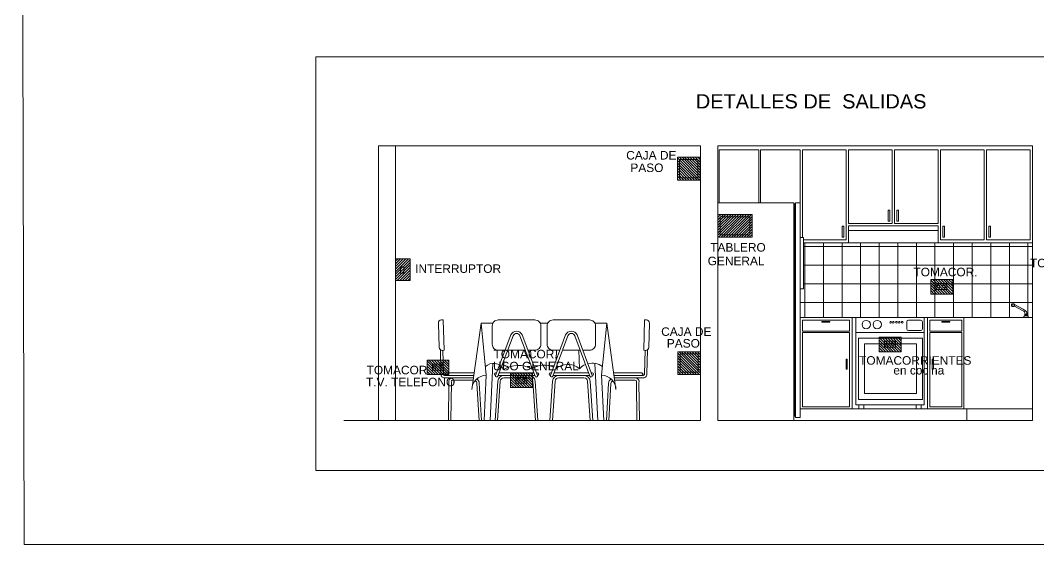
# Model space of a CAD drawing. Header units: inches. Extents: x 1693 to 10990, y 1878 to 5055.
# Drawn here: x 1869.6 to 1950.8, y 2248.8 to 2290.6 of the extents above; entities that cross this region are included whole.
import ezdxf
from ezdxf.enums import TextEntityAlignment as Align

# ---------------------------------------------------------------- set-up
doc = ezdxf.new("R2010")
doc.units = ezdxf.units.IN
for name, color, linetype, lineweight in [('ARTEFACTOS', 113, 'Continuous', 15), ('AUTOS', 2, 'Continuous', 20), ('IE-DIAGRAMA', 1, 'Continuous', 0), ('MUEBLES', 47, 'Continuous', 0)]:
    doc.layers.add(name, color=color, linetype=linetype, lineweight=lineweight)
doc.styles.add('REGULAR', font='swissl.ttf')
doc.styles.add('SWIS', font='swisse.ttf')

# ---------------------------------------------------------------- blocks, each defined once
blk = doc.blocks.new('comedor6-elev.lateral')
for p, q in [((-0.4663, 0.8), (-0.5425, 0.2529)), ((-0.4663, 0.8), (-0.4246, 0.3708)), ((-0.4663, 0.8), (-0.3697, 0.8)), ((0.0185, 0.8), (0.081, 0.8)), ((0.5657, 0.8), (0.4691, 0.8)), ((0.5657, 0.8), (0.524, 0.3708)), ((0.5657, 0.8), (0.642, 0.2529)), ((-0.2431, 0.4251), (-0.2383, 0.5765)), ((-0.0515, 0.4974), (-0.0538, 0.5765)), ((0.1559, 0.5104), (0.1604, 0.5765)), ((0.3479, 0.5765), (0.2022, 0.5765)), ((0.3693, 0.5765), (0.425, 0.5765)), ((0.3771, 0.5558), (0.3764, 0.5765)), ((-0.3697, 0.4687), (-0.3929, 0)), ((-0.0494, 0.4253), (-0.0497, 0.4359)), ((0.1499, 0.4221), (0.1512, 0.4412)), ((0.3813, 0.4189), (0.379, 0.494)), ((0.4691, 0.4687), (0.4923, 0)), ((-0.4246, 0.3708), (-0.443, 0)), ((-0.3263, 0.37), (-0.0249, 0.37)), ((0.4257, 0.37), (0.1243, 0.37)), ((0.524, 0.3708), (0.5424, 0)), ((-0.443, 0), (-0.3929, 0)), ((-0.3512, 0), (-0.3312, 0)), ((-0.02, 0), (0, 0)), ((0.0994, 0), (0.1195, 0)), ((0.4306, 0), (0.4506, 0)), ((0.4923, 0), (0.5424, 0))]:
    blk.add_line(p, q)
for points in [[(-0.772, 0.5765), (-0.787, 0.5761, -0.414214), (-0.8126, 0.6004), (-0.818, 0.8003, -0.414214), (-0.7937, 0.826), (-0.7787, 0.8264)], [(0.8714, 0.5765), (0.8864, 0.5761, 0.414214), (0.9121, 0.6004), (0.9174, 0.8003, 0.414214), (0.8931, 0.826), (0.8781, 0.8264)], [(-0.329, 0.3629), (-0.2037, 0.6953, -0.691666), (-0.1475, 0.6953), (-0.0222, 0.3629, 1), (-0.0035, 0.37), (-0.1288, 0.7023, 0.691666), (-0.2224, 0.7023), (-0.3477, 0.37, 1)], [(0.4284, 0.3629), (0.3031, 0.6953, 0.691666), (0.247, 0.6953), (0.1217, 0.3629, -1), (0.1029, 0.37), (0.2282, 0.7023, -0.691666), (0.3218, 0.7023), (0.4471, 0.37, -1)]]:
    blk.add_lwpolyline(points, format="xyb", close=True)
for points in [[(-0.3256, 0.5765, -0.414214), (-0.3756, 0.6265), (-0.3756, 0.7764, -0.414214), (-0.3256, 0.8264), (-0.0256, 0.8264, -0.414214), (0.0244, 0.7764), (0.0244, 0.6265, -0.414214), (-0.0256, 0.5765), (-0.0814, 0.5765, -0.414214)], [(0.425, 0.5765, 0.414214), (0.475, 0.6265), (0.475, 0.7764, 0.414214), (0.425, 0.8264), (0.125, 0.8264, 0.414214), (0.075, 0.7764), (0.075, 0.6265, 0.414214), (0.125, 0.5765), (0.1808, 0.5765, 0.414214)], [(-0.7012, 0.35), (-0.7675, 0.35, -0.472577), (-0.7969, 0.3857), (-0.8021, 0.5807)], [(-0.7012, 0.37), (-0.7675, 0.37, -0.524175), (-0.7768, 0.3834), (-0.782, 0.5762)], [(-0.2698, 0.5765), (-0.3256, 0.5765, -0.414214)], [(-0.1027, 0.5765), (-0.2485, 0.5765, -0.414214)], [(0.8006, 0.35), (0.867, 0.35, 0.472577), (0.8963, 0.3857), (0.9015, 0.5807)], [(0.8006, 0.37), (0.867, 0.37, 0.524175), (0.8762, 0.3834), (0.8814, 0.5762)], [(-0.3115, 0.466, 0.226889), (-0.4315, 0.4426)], [(-0.1982, 0.4504, 0.0842), (-0.2431, 0.4251, 0.107606), (-0.2925, 0.4597, 0.107606)], [(-0.0465, 0.4272, 0.004987), (-0.0494, 0.4253, 0.261447), (-0.1982, 0.4504)], [(0.0627, 0.4538, 0.133678), (-0.0288, 0.437, 0.133678)], [(0.3813, 0.4189, 0.272603), (0.1499, 0.4221, 0.133197), (0.0627, 0.4538)], [(0.3813, 0.4189, -0.485545), (0.531, 0.4426)], [(-0.5234, 0.39), (-0.7548, 0.39, 0.414214), (-0.7628, 0.382), (-0.7628, 0.378, 0.414214), (-0.7548, 0.37), (-0.5262, 0.37, 0.414214)], [(-0.5318, 0.33), (-0.7012, 0.33, 0.545574), (-0.7118, 0.3136), (-0.7155, 0), (-0.7355, 0), (-0.7318, 0.3105, -0.490358), (-0.7012, 0.35), (-0.529, 0.35, -0.354504)], [(-0.5024, 0.342, -0.230242), (-0.4818, 0.3054), (-0.4636, 0), (-0.4837, 0)], [(-0.3402, 0.39), (-0.3477, 0.39, 1), (-0.3477, 0.37)], [(-0.2796, 0.37, 0.394677), (-0.3295, 0.3234), (-0.3512, 0)], [(-0.02, -0.0013), (-0.0417, 0.322, 0.394677), (-0.0716, 0.35), (-0.2796, 0.35, 0.394677), (-0.3095, 0.322), (-0.3312, -0.0013)], [(-0.0324, 0.39), (-0.3188, 0.39, 1)], [(0, 0), (-0.0217, 0.3234, 0.394677), (-0.0716, 0.37, 0.394677)], [(-0.0035, 0.37, 1), (-0.0035, 0.39), (-0.0111, 0.39, 1)], [(0.1029, 0.37, -1), (0.1029, 0.39), (0.1105, 0.39, -1)], [(0.0994, 0), (0.1212, 0.3234, -0.394677), (0.1711, 0.37, -0.394677)], [(0.1194, -0.0013), (0.1411, 0.322, -0.394677), (0.1711, 0.35), (0.379, 0.35, -0.394677), (0.4089, 0.322), (0.4307, -0.0013)], [(0.1319, 0.39), (0.4182, 0.39, -1)], [(0.379, 0.37, -0.394677), (0.4289, 0.3234), (0.4506, 0)], [(0.4396, 0.39), (0.4471, 0.39, -1), (0.4471, 0.37)], [(0.6018, 0.342, 0.230242), (0.5812, 0.3054), (0.563, 0), (0.5831, 0)], [(0.6228, 0.39), (0.8542, 0.39, -0.414214), (0.8622, 0.382), (0.8622, 0.378, -0.414214), (0.8542, 0.37), (0.6256, 0.37, -0.414214)], [(0.6312, 0.33), (0.8006, 0.33, -0.545574), (0.8112, 0.3136), (0.8149, 0), (0.8349, 0), (0.8312, 0.3105, 0.490358), (0.8006, 0.35), (0.6284, 0.35, 0.354504)], [(-0.4837, 0), (-0.5018, 0.3042, 0.261255), (-0.5166, 0.3272)], [(0.5831, 0), (0.6012, 0.3042, -0.261255), (0.616, 0.3272)]]:
    blk.add_lwpolyline(points, format="xyb")
for centre, start, end in [((-0.4255, 0.2537), 89.53356, 180.40156), ((0.5249, 0.2537), 359.59844, 90.46644)]:
    blk.add_arc(centre, 0.117, start, end)
blk = doc.blocks.new('COCINA FRONTAL')
for p, q in [((-0.2995, 0.7654), (0.2995, 0.7654)), ((-0.2995, 0), (-0.2995, 0.7654)), ((-0.2828, 0.6659), (-0.2828, 0.7256)), ((-0.2667, 0.7417), (-0.1628, 0.7417)), ((-0.1467, 0.7256), (-0.1467, 0.6659)), ((0.2995, 0.7654), (0.2995, 0)), ((-0.2995, 0.6338), (0.2995, 0.6338)), ((-0.1628, 0.6498), (-0.2667, 0.6498)), ((-0.2827, 0.5851), (0.2763, 0.5851)), ((-0.2827, 0.0471), (-0.2827, 0.5851)), ((0.2763, 0.5851), (0.2763, 0.0471)), ((-0.2306, 0.0992), (-0.2306, 0.5331)), ((-0.2306, 0.5331), (0.2242, 0.5331)), ((0.2242, 0.5331), (0.2242, 0.0992)), ((0.2242, 0.0992), (-0.2306, 0.0992)), ((-0.2995, 0), (0.2995, 0)), ((0.2763, 0.0471), (-0.2827, 0.0471)), ((-0.2736, 0), (-0.2736, -0.0346)), ((-0.2273, -0.0346), (-0.2273, 0)), ((0.2273, -0.0346), (0.2273, 0)), ((0.2736, 0), (0.2736, -0.0346)), ((-0.2736, -0.0346), (-0.2273, -0.0346)), ((0.2736, -0.0346), (0.2273, -0.0346))]:
    blk.add_line(p, q)
for centre, radius in [((-0.1071, 0.723), 0.00745), ((-0.0811, 0.723), 0.00745), ((-0.0563, 0.723), 0.00745), ((-0.0291, 0.723), 0.00745), ((-0.0056, 0.723), 0.00745), ((-0.0056, 0.723), 0.00745), ((0.1108, 0.702), 0.0371), ((0.2073, 0.702), 0.0371)]:
    blk.add_circle(centre, radius)
for centre, start, end in [((-0.2667, 0.7256), 90, 180), ((-0.1628, 0.7256), 0, 90), ((-0.2667, 0.6659), 180, 270), ((-0.1628, 0.6659), 270, 0)]:
    blk.add_arc(centre, 0.0161, start, end)
blk = doc.blocks.new('LLAVE COCINA')
at = {"linetype": 'Continuous'}
for p, q in [((0.154, 0.144), (0.154, 0.158)), ((0.025, 0), (-0.025, 0)), ((0, 0.035), (0, 0.018))]:
    blk.add_line(p, q, dxfattribs=at)
for points in [[(0.135, 0.151), (0.033, 0.096, 0.256334), (-0.019, 0.018, 0.253595)], [(0.135, 0.131), (0.041, 0.081, 0.350166), (0.013, 0.037, 0.350166)], [(-0.025, 0), (-0.025, 0.012, -0.414214), (-0.02, 0.018), (0, 0.018)], [(0.009, 0.037), (0.015, 0.037), (0.012, 0.018), (0.008, 0.039, 0.264623), (-0.008, 0.039), (-0.012, 0.018), (-0.015, 0.037), (-0.009, 0.037)], [(0.025, 0), (0.025, 0.012, 0.414214), (0.02, 0.018), (0, 0.018)], [(0.014, 0.031, 0.085988), (0.02, 0.018)]]:
    blk.add_lwpolyline(points, format="xyb", dxfattribs=at)
blk.add_lwpolyline([(0.135, 0.151), (0.135, 0.131), (0.172, 0.131), (0.172, 0.151, 0.382541)], format="xyb", close=True, dxfattribs=at)
blk.add_lwpolyline([(0.141, 0.131), (0.141, 0.127), (0.166, 0.127), (0.166, 0.131)], dxfattribs=at)

msp = doc.modelspace()

# ---------------------------------------------------------------- hatches: boundary and pattern name
at = {"layer": 'ARTEFACTOS', "ltscale": 0.015}
h = msp.add_hatch(dxfattribs=at)
h.set_pattern_fill('LINE', color=256, scale=0.046763, angle=135, style=0)
h.set_pattern_definition([(135, (-2508.31808, 1965.65395), (-0.1049864344, -0.1049864344), [])])
h.paths.add_polyline_path([(1922.178, 2279.542), (1923.64, 2279.542), (1923.64, 2278.081), (1922.178, 2278.081)], flags=0)
h.paths.add_polyline_path([(1921.996, 2279.725), (1923.822, 2279.725), (1923.822, 2277.898), (1921.996, 2277.898)])
h.paths.add_polyline_path([(1922.178, 2279.542), (1922.178, 2278.081), (1923.64, 2278.081), (1923.64, 2279.542)], flags=16)
at = {"layer": 'ARTEFACTOS', "linetype": 'Continuous'}
h = msp.add_hatch(dxfattribs=at)
h.set_pattern_fill('LINE', color=256, scale=0.045667, angle=45, style=0)
h.set_pattern_definition([(45, (-2500.16531, 1943.38439), (-0.102525815, 0.102525815), [])])
h.paths.add_polyline_path([(1925.415, 2274.976), (1927.789, 2274.976), (1927.789, 2273.514), (1925.415, 2273.514)], flags=16)
h.paths.add_polyline_path([(1925.232, 2275.158), (1927.972, 2275.158), (1927.972, 2273.332), (1925.232, 2273.332)])
h.paths.add_polyline_path([(1925.415, 2274.976), (1925.415, 2273.514), (1927.789, 2273.514), (1927.789, 2274.976)], flags=0)
at = {"layer": 'ARTEFACTOS', "ltscale": 0.015}
h = msp.add_hatch(dxfattribs=at)
h.set_pattern_fill('LINE', color=256, scale=0.046763, angle=45, style=0)
h.set_pattern_definition([(45, (234.18719, 853.23979), (-0.104986434, 0.104986434), [])])
h.paths.add_polyline_path([(1899.51, 2271.617), (1900.675, 2271.617), (1900.675, 2269.87), (1899.51, 2269.87)])
h = msp.add_hatch(dxfattribs=at)
h.set_pattern_fill('LINE', color=256, scale=0.046763, angle=135, style=0)
h.set_pattern_definition([(135, (3264.7531, 613.32101), (-0.104986434, -0.104986434), [])])
h.paths.add_polyline_path([(1943.968, 2269.968), (1943.968, 2268.804), (1942.222, 2268.804), (1942.222, 2269.968)])
h = msp.add_hatch(dxfattribs=at)
h.set_pattern_fill('LINE', color=256, scale=0.046763, angle=135, style=0)
h.set_pattern_definition([(135, (3268.86075, 608.7156), (-0.104986434, -0.104986434), [])])
h.paths.add_polyline_path([(1939.861, 2265.363), (1939.861, 2264.198), (1938.114, 2264.198), (1938.114, 2265.363)])
h = msp.add_hatch(dxfattribs=at)
h.set_pattern_fill('LINE', color=256, scale=0.046763, angle=135, style=0)
h.set_pattern_definition([(135, (-2508.34745, 1950.12815), (-0.1049864344, -0.1049864344), [])])
h.paths.add_polyline_path([(1922.208, 2264.017), (1923.669, 2264.017), (1923.669, 2262.555), (1922.208, 2262.555)], flags=0)
h.paths.add_polyline_path([(1922.025, 2264.199), (1923.852, 2264.199), (1923.852, 2262.373), (1922.025, 2262.373)])
h.paths.add_polyline_path([(1922.208, 2264.017), (1922.208, 2262.555), (1923.669, 2262.555), (1923.669, 2264.017)], flags=16)
h = msp.add_hatch(dxfattribs=at)
h.set_pattern_fill('LINE', color=256, scale=0.046763, angle=135, style=0)
h.set_pattern_definition([(135, (3304.95278, 606.88891), (-0.104986434, -0.104986434), [])])
h.paths.add_polyline_path([(1903.769, 2263.536), (1903.769, 2262.372), (1902.022, 2262.372), (1902.022, 2263.536)])
h = msp.add_hatch(dxfattribs=at)
h.set_pattern_fill('LINE', color=256, scale=0.046763, angle=135, style=0)
h.set_pattern_definition([(135, (3311.61464, 605.8497), (-0.104986434, -0.104986434), [])])
h.paths.add_polyline_path([(1910.431, 2262.497), (1910.431, 2261.332), (1908.684, 2261.332), (1908.684, 2262.497)])
at = {"layer": 'MUEBLES'}
h = msp.add_hatch(dxfattribs=at)
h.set_pattern_fill('_USER', color=0, scale=1.484184, style=0, double=1, pattern_type=0)
h.set_pattern_definition([(0, (-4889.1447, -2638.5772), (0, 1.4841844), []), (90, (-4889.1447, -2638.5772), (-1.4841844, 9e-17), [])])
h.paths.add_polyline_path([(1932.072, 2272.876), (1950.339, 2272.876), (1950.339, 2267.852), (1950.339, 2266.938), (1950.005, 2266.938), (1950.005, 2267.059), (1949.959, 2267.059, 0.051574), (1949.934, 2267.194), (1949.934, 2267.193), (1949.907, 2267.193, 0.367237), (1949.756, 2267.193), (1949.729, 2267.193), (1949.735, 2267.147, -0.085988), (1949.694, 2267.059, 0.414214), (1949.658, 2267.023), (1949.658, 2266.938), (1944.859, 2266.938), (1941.701, 2266.939), (1941.701, 2266.939), (1936.23, 2266.939), (1936.23, 2266.939), (1931.798, 2266.939), (1931.798, 2269.204), (1932.072, 2269.204)])
h.paths.add_polyline_path([(1948.65, 2267.972), (1948.65, 2267.806), (1948.906, 2267.806), (1948.906, 2267.972, 0.382541)], flags=16)

# ---------------------------------------------------------------- linework, layer by layer
at = {"layer": 'ARTEFACTOS', "linetype": 'Continuous'}
for points in [[(1923.822, 2279.725), (1921.996, 2279.725), (1921.996, 2277.898), (1923.822, 2277.898)], [(1923.64, 2279.542), (1922.178, 2279.542), (1922.178, 2278.081), (1923.64, 2278.081)], [(1927.972, 2275.158), (1925.232, 2275.158), (1925.232, 2273.332), (1927.972, 2273.332)], [(1927.789, 2274.976), (1925.415, 2274.976), (1925.415, 2273.514), (1927.789, 2273.514)], [(1899.51, 2269.87), (1899.51, 2271.617), (1900.675, 2271.617), (1900.675, 2269.87)], [(1900.172, 2270.985), (1899.9, 2270.985), (1899.9, 2270.47), (1900.172, 2270.47)], [(1943.968, 2268.804), (1942.222, 2268.804), (1942.222, 2269.968), (1943.968, 2269.968)], [(1943.51, 2269.637), (1942.642, 2269.637), (1942.642, 2269.161), (1943.51, 2269.161)], [(1939.861, 2264.198), (1938.114, 2264.198), (1938.114, 2265.363), (1939.861, 2265.363)], [(1939.402, 2265.031), (1938.535, 2265.031), (1938.535, 2264.556), (1939.402, 2264.556)], [(1923.852, 2264.199), (1922.025, 2264.199), (1922.025, 2262.373), (1923.852, 2262.373)], [(1903.769, 2262.372), (1902.022, 2262.372), (1902.022, 2263.536), (1903.769, 2263.536)], [(1923.669, 2264.017), (1922.208, 2264.017), (1922.208, 2262.555), (1923.669, 2262.555)], [(1903.31, 2263.205), (1902.443, 2263.205), (1902.443, 2262.729), (1903.31, 2262.729)], [(1910.431, 2261.332), (1908.684, 2261.332), (1908.684, 2262.497), (1910.431, 2262.497)], [(1909.972, 2262.165), (1909.104, 2262.165), (1909.104, 2261.69), (1909.972, 2261.69)]]:
    msp.add_lwpolyline(points, close=True, dxfattribs=at)
for centre, radius in [((1942.831, 2269.411), 0.113), ((1943.272, 2269.411), 0.118), ((1938.724, 2264.805), 0.113), ((1939.164, 2264.805), 0.118), ((1902.632, 2262.979), 0.113), ((1903.072, 2262.979), 0.118), ((1909.294, 2261.94), 0.113), ((1909.734, 2261.94), 0.118)]:
    msp.add_circle(centre, radius, dxfattribs=at)
at = {"layer": 'IE-DIAGRAMA', "linetype": 'Continuous'}
for points in [[(1869.563, 2360.961), (1869.878, 2248.804), (1993.247, 2248.804), (1992.932, 2360.961)], [(1893.141, 2287.729), (1893.141, 2254.712), (1970.176, 2254.712), (1970.176, 2287.729)]]:
    msp.add_lwpolyline(points, close=True, dxfattribs=at)
at = {"layer": 'MUEBLES', "color": 0}
for p, q in [((1923.852, 2280.638), (1898.14, 2280.638)), ((1898.14, 2280.638), (1898.14, 2258.718)), ((1899.51, 2280.638), (1899.51, 2258.718)), ((1923.852, 2280.638), (1923.852, 2258.718)), ((1925.222, 2280.638), (1925.222, 2258.718)), ((1950.339, 2280.638), (1925.222, 2280.638)), ((1950.339, 2280.638), (1950.339, 2267.852)), ((1923.852, 2258.719), (1923.852, 2276.073)), ((1931.296, 2276.073), (1925.222, 2276.073)), ((1925.222, 2258.719), (1925.222, 2276.073)), ((1931.296, 2276.073), (1931.296, 2258.719)), ((1931.433, 2276.006), (1931.296, 2276.006)), ((1931.364, 2276.006), (1931.364, 2259.048)), ((1931.433, 2276.073), (1931.433, 2258.941)), ((1931.798, 2276.073), (1931.433, 2276.073)), ((1931.798, 2276.073), (1931.798, 2258.941)), ((1942.813, 2273.881), (1935.652, 2273.881)), ((1932.072, 2273.316), (1931.798, 2273.316)), ((1932.072, 2273.316), (1932.072, 2269.204)), ((1950.339, 2272.876), (1932.072, 2272.876)), ((1932.072, 2269.204), (1931.798, 2269.204)), ((1950.339, 2267.852), (1950.339, 2258.718)), ((1944.859, 2266.938), (1931.798, 2266.939)), ((1935.957, 2259.633), (1935.957, 2266.939)), ((1941.956, 2259.633), (1941.956, 2266.939)), ((1944.859, 2266.938), (1944.859, 2259.633)), ((1944.859, 2266.938), (1950.339, 2266.938)), ((1944.859, 2259.633), (1931.798, 2259.633)), ((1944.859, 2259.633), (1950.339, 2259.633)), ((1945.087, 2259.633), (1945.087, 2258.718)), ((1923.852, 2258.718), (1895.382, 2258.718)), ((1950.339, 2258.718), (1925.222, 2258.718)), ((1931.296, 2259.048), (1931.433, 2259.048)), ((1931.433, 2258.941), (1931.798, 2258.941))]:
    msp.add_line(p, q, dxfattribs=at)
at = {"layer": 'MUEBLES'}
msp.add_line((1925.222, 2258.719), (1931.296, 2258.719), dxfattribs=at)
at = {"layer": 'MUEBLES', "color": 0}
for points in [[(1925.328, 2276.073), (1925.328, 2280.308), (1928.487, 2280.308), (1928.487, 2276.073)], [(1928.639, 2276.073), (1928.639, 2280.308), (1931.798, 2280.308), (1931.798, 2276.073)], [(1932.072, 2273.138), (1935.47, 2273.138), (1935.47, 2280.308), (1931.981, 2280.308), (1931.981, 2273.316)]]:
    msp.add_lwpolyline(points, dxfattribs=at)
for points in [[(1935.652, 2274.429), (1939.141, 2274.429), (1939.141, 2280.308), (1935.652, 2280.308)], [(1939.324, 2274.429), (1942.813, 2274.429), (1942.813, 2280.308), (1939.324, 2280.308)], [(1942.996, 2273.138), (1946.484, 2273.138), (1946.484, 2280.308), (1942.996, 2280.308)], [(1946.667, 2273.138), (1950.156, 2273.138), (1950.156, 2280.308), (1946.667, 2280.308)], [(1938.949, 2274.621), (1938.827, 2274.621), (1938.827, 2275.499), (1938.949, 2275.499)], [(1939.517, 2274.621), (1939.639, 2274.621), (1939.639, 2275.499), (1939.517, 2275.499)], [(1935.277, 2273.33), (1935.155, 2273.33), (1935.155, 2274.208), (1935.277, 2274.208)], [(1942.813, 2272.876), (1942.813, 2274.246), (1935.652, 2274.246), (1935.652, 2272.876)], [(1943.188, 2273.33), (1943.31, 2273.33), (1943.31, 2274.208), (1943.188, 2274.208)], [(1946.86, 2273.33), (1946.982, 2273.33), (1946.982, 2274.208), (1946.86, 2274.208)], [(1931.98, 2266.717), (1935.73, 2266.717), (1935.73, 2265.838), (1931.98, 2265.838)], [(1934.177, 2266.618), (1933.538, 2266.618), (1933.538, 2266.554), (1934.177, 2266.554)], [(1944.691, 2266.717), (1942.157, 2266.717), (1942.157, 2265.838), (1944.691, 2265.838)], [(1943.104, 2266.618), (1943.744, 2266.618), (1943.744, 2266.554), (1943.104, 2266.554)], [(1935.73, 2265.724), (1931.982, 2265.724), (1931.982, 2259.809), (1935.73, 2259.809)], [(1942.157, 2265.724), (1944.688, 2265.724), (1944.688, 2259.809), (1942.157, 2259.809)], [(1935.546, 2262.799), (1935.455, 2262.799), (1935.455, 2263.599), (1935.546, 2263.599)]]:
    msp.add_lwpolyline(points, close=True, dxfattribs=at)
at = {"layer": 'MUEBLES'}
msp.add_lwpolyline([(1942.341, 2262.799), (1942.432, 2262.799), (1942.432, 2263.599), (1942.341, 2263.599)], close=True, dxfattribs=at)

# ---------------------------------------------------------------- block references
at = {"layer": 'MUEBLES', "color": 40, "true_color": 0xf8d731}
for name, p, xscale, yscale, zscale in [('LLAVE COCINA', (1949.831, 2266.938), -6.850081787311748, 6.850081787311748, 6.850081787311748), ('comedor6-elev.lateral', (1911.83, 2258.718), -9.704282532024974, 9.704282532024974, 9.704282532024974), ('COCINA FRONTAL', (1938.966, 2259.948), -9.133442383082327, 9.133442383082327, 9.133442383082327)]:
    msp.add_blockref(name, p, dxfattribs=dict(at, xscale=xscale, yscale=yscale, zscale=zscale))

# ---------------------------------------------------------------- texts
at = {"color": 40, "true_color": 0xf8d731, "style": 'REGULAR'}
for s, p in [('CAJA DE ', (1917.915, 2279.536)), ('PASO', (1918.248, 2278.538)), ('TABLERO', (1924.62, 2272.188)), ('GENERAL', (1924.418, 2271.102)), ('TOMACORRIENTES', (1950.139, 2270.934)), ('INTERRUPTOR', (1901.076, 2270.489)), ('TOMACOR. ', (1940.84, 2270.219)), ('CAJA DE ', (1920.706, 2265.463)), ('PASO', (1921.155, 2264.529)), ('TOMACOR. ', (1907.327, 2263.67)), ('USO GENERAL', (1907.277, 2262.713)), ('TOMACORRIENTES', (1936.501, 2263.162)), ('TOMACOR. ', (1897.198, 2262.396)), ('en cocina', (1939.235, 2262.38)), ('T.V. TELEFONO', (1897.147, 2261.44))]:
    msp.add_text(s, height=0.6793, dxfattribs=at).set_placement(p)
at = {"layer": 'AUTOS', "color": 4, "lineweight": 25, "style": 'SWIS'}
msp.add_text('DETALLES DE  SALIDAS', height=1.13971, dxfattribs=at).set_placement((1932.673, 2283.612), align=Align.CENTER)

doc.saveas('drawing.dxf')
